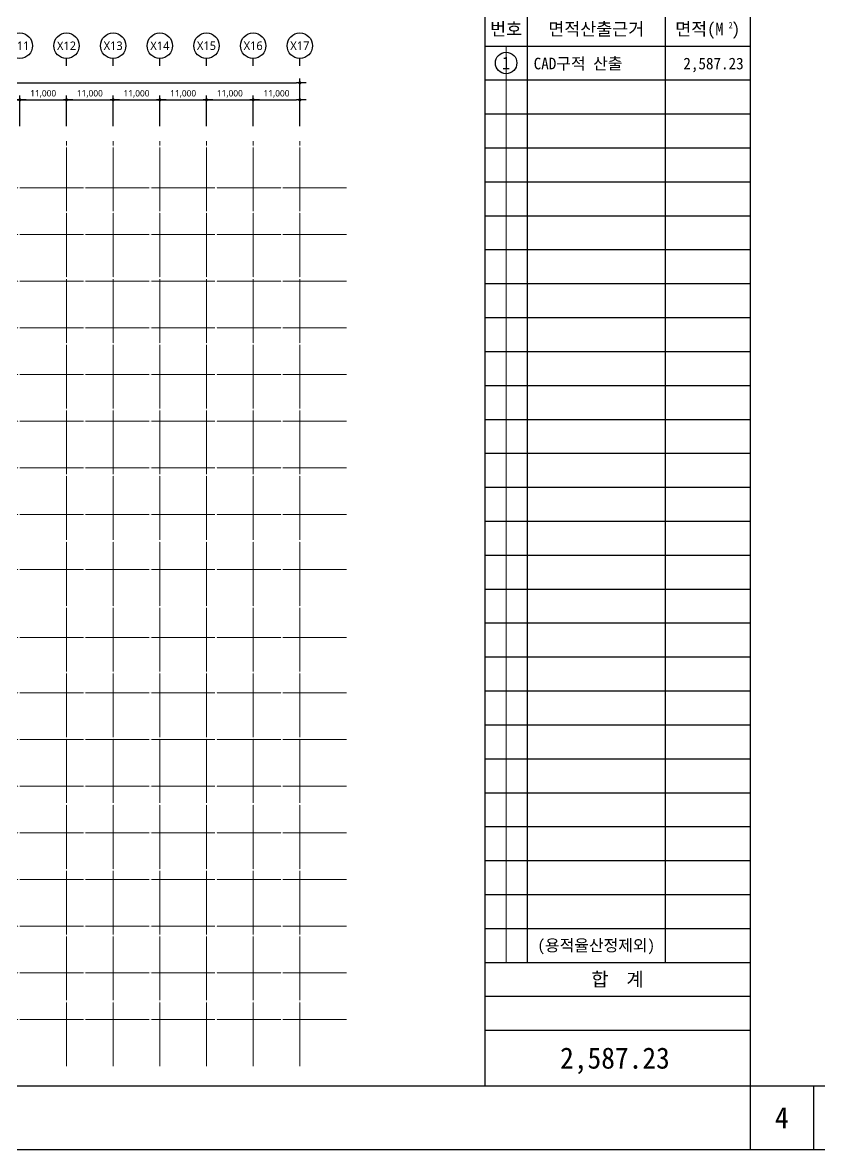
# Model space of a CAD drawing. Header units: millimetres. Extents: x 1877297 to 3504506, y 1389503 to 1925703.
# Drawn here: x 2905170 to 3093044, y 1389503 to 1655138 of the extents above; entities that cross this region are included whole.
import ezdxf
from ezdxf.enums import TextEntityAlignment as Align

# ---------------------------------------------------------------- set-up
doc = ezdxf.new("R2010")
doc.units = ezdxf.units.MM
doc.header["$LTSCALE"] = 5
doc.header["$MEASUREMENT"] = 0
doc.header["$PDSIZE"] = -10
doc.linetypes.add('CEN', pattern=[62, 60, -1, 0, -1])
doc.layers.get('0').update_dxf_attribs({"linetype": 'CONTINUOUS'})
doc.layers.get('Defpoints').update_dxf_attribs({"color": 153, "linetype": 'CONTINUOUS'})
for name, color, linetype, lineweight in [('A-AXIS-BUBL', 7, 'CONTINUOUS', 25), ('A-AXIS-LINE', 1, 'CEN', 15), ('A-DIMS', 7, 'CONTINUOUS', 25), ('A-MKXX-SYMB', 7, 'CONTINUOUS', 25), ('A-XXXX-TABL', 7, 'CONTINUOUS', 25), ('A-XXXX-TXT2', 3, 'CONTINUOUS', 25)]:
    doc.layers.add(name, color=color, linetype=linetype, lineweight=lineweight)
doc.layers.add('A-XXXX-NPLT', color=144, linetype='CONTINUOUS', lineweight=15, plot=False)
doc.styles.add('HY울릉도L', font='')
doc.styles.add('돋움', font='')
doc.styles.add('돋움체', font='')
doc.styles.add('맑은고딕', font='malgun.ttf')
doc.styles.get('HY울릉도L').set_extended_font_data('HYwulM')
doc.styles.get('돋움').set_extended_font_data('DotumChe')
doc.styles.get('돋움체').set_extended_font_data('DotumChe')
doc.dimstyles.new('CDIM', dxfattribs={"dimtxt": 3, "dimasz": 1.5, "dimexe": 2, "dimexo": 1, "dimgap": 1, "dimtad": 1, "dimdec": 0, "dimrnd": 0.5, "dimzin": 0, "dimdsep": 32, "dimlunit": 6, "dimtxsty": 'HY울릉도L', "dimblk1": '_CIDOT', "dimblk2": '_CIDOT', "dimsah": 1, "dimcen": 5.5, "dimclrd": 2, "dimclre": 2, "dimclrt": 7, "dimadec": 0, "dimazin": 0, "dimtfac": 1, "dimtdec": 0, "dimtix": 1, "dimtmove": 2, "dimatfit": 1, "dimldrblk": '_CIDOT', "dimfxl": 1, "dimtolj": 1, "dimtzin": 0, "dimlwd": -1, "dimarcsym": 0})

# ---------------------------------------------------------------- blocks, each defined once
blk = doc.blocks.new('면적산정틀')
at = {"layer": 'A-XXXX-NPLT'}
blk.add_line((2500, -8000), (2500, -224000), dxfattribs=at)
at = {"layer": 'A-XXXX-TABL'}
for p, q in [((-2500, 0), (-2500, -253100)), ((7500, 0), (7500, -224000)), ((40000, 0), (40000, -224000)), ((-2500, -8000), (60000, -8000)), ((-2500, -16000), (60000, -16000)), ((-2500, -24000), (60000, -24000)), ((-2500, -32000), (60000, -32000)), ((-2500, -40000), (60000, -40000)), ((-2500, -48000), (60000, -48000)), ((-2500, -56000), (60000, -56000)), ((-2500, -64000), (60000, -64000)), ((-2500, -72000), (60000, -72000)), ((-2500, -80000), (60000, -80000)), ((-2500, -88000), (60000, -88000)), ((-2500, -96000), (60000, -96000)), ((-2500, -104000), (60000, -104000)), ((-2500, -112000), (60000, -112000)), ((-2500, -120000), (60000, -120000)), ((-2500, -128000), (60000, -128000)), ((-2500, -136000), (60000, -136000)), ((-2500, -144000), (60000, -144000)), ((-2500, -152000), (60000, -152000)), ((-2500, -160000), (60000, -160000)), ((-2500, -168000), (60000, -168000)), ((-2500, -176000), (60000, -176000)), ((-2500, -184000), (60000, -184000)), ((-2500, -192000), (60000, -192000)), ((-2500, -200000), (60000, -200000)), ((-2500, -208000), (60000, -208000)), ((-2500, -216000), (60000, -216000))]:
    blk.add_line(p, q, dxfattribs=at)
at = {"layer": 'A-XXXX-TABL', "color": 2}
for p, q in [((-2500, -224000), (60000, -224000)), ((-2500, -232000), (60000, -232000)), ((-2500, -240000), (60000, -240000))]:
    blk.add_line(p, q, dxfattribs=at)
at = {"layer": 'A-XXXX-TXT2', "style": '돋움체'}
for s, height, p in [('번호', 3000, (2500, -4000)), ('면적산출근거', 3000, (23750, -4000)), ('면적(M )', 3000, (50000, -4000)), ('(용적율산정제외)', 2750, (23750, -220000)), ('합  계', 3250, (28750, -228000))]:
    blk.add_text(s, height=height, dxfattribs=at).set_placement(p, align=Align.MIDDLE_CENTER)
blk.add_text('2', height=1500, dxfattribs=at).set_placement((54948, -3856))
blk = doc.blocks.new('면적중심선')
at = {"layer": 'A-AXIS-LINE', "ltscale": 50}
for points in [[(797821, 1781471), (797821, 1999471)], [(808821, 1781471), (808821, 1999471)], [(819821, 1781471), (819821, 1999471)], [(830821, 1781471), (830821, 1999471)], [(841821, 1781471), (841821, 1999471)], [(852821, 1781471), (852821, 1999471)], [(863821, 1988471), (665821, 1988471)], [(863821, 1977471), (665821, 1977471)], [(863821, 1966471), (665821, 1966471)], [(863821, 1955471), (665821, 1955471)], [(863821, 1944471), (665821, 1944471)], [(863821, 1933471), (665821, 1933471)], [(863821, 1922471), (665821, 1922471)], [(863821, 1911471), (665821, 1911471)], [(863821, 1898471), (665821, 1898471)], [(863821, 1882471), (665821, 1882471)], [(863821, 1869471), (665821, 1869471)], [(863821, 1858471), (665821, 1858471)], [(863821, 1847471), (665821, 1847471)], [(863821, 1836471), (665821, 1836471)], [(863821, 1825471), (665821, 1825471)], [(863821, 1814471), (665821, 1814471)], [(863821, 1803471), (665821, 1803471)], [(863821, 1792471), (665821, 1792471)]]:
    blk.add_lwpolyline(points, dxfattribs=at)
blk = doc.blocks.new('_CIDOT')
at = {"color": 0, "linetype": 'ByBlock'}
blk.add_line((2, 0), (-1, 0), dxfattribs=at)
at = {"color": 0, "linetype": 'ByBlock', "const_width": 0.5}
blk.add_lwpolyline([(-0.25, 0, 1), (0.25, 0, 1)], format="xyb", close=True, dxfattribs=at)
blk = doc.blocks.new('*D31')
at = {"layer": 'A-DIMS', "lineweight": -2, "transparency": 16777216}
for p, q in [((225693, 255621), (225693, 262871)), ((236693, 255621), (236693, 262871))]:
    blk.add_line(p, q, dxfattribs=at)
at = {"layer": 'A-DIMS', "transparency": 16777216}
blk.add_line((226443, 261871), (235943, 261871), dxfattribs=at)
at = {"layer": 'Defpoints', "color": 0, "transparency": 16777216}
for p in [(236693, 261871), (225693, 255121), (236693, 255121)]:
    blk.add_point(p, dxfattribs=at)
at = {"layer": 'A-DIMS', "transparency": 16777216, "xscale": 750, "yscale": 750, "zscale": 750, "rotation": 180}
blk.add_blockref('_CIDOT', (225693, 261871), dxfattribs=at)
at = {"layer": 'A-DIMS', "transparency": 16777216, "xscale": 750, "yscale": 750, "zscale": 750}
blk.add_blockref('_CIDOT', (236693, 261871), dxfattribs=at)
at = {"layer": 'A-DIMS', "color": 3, "transparency": 16777216, "insert": (231193, 263275), "char_height": 1500, "attachment_point": 5, "style": '맑은고딕'}
blk.add_mtext('\\A1;11,000', dxfattribs=at)
blk = doc.blocks.new('*D32')
at = {"layer": 'A-DIMS', "lineweight": -2, "transparency": 16777216}
for p, q in [((236693, 255621), (236693, 262871)), ((247693, 255621), (247693, 262871))]:
    blk.add_line(p, q, dxfattribs=at)
at = {"layer": 'A-DIMS', "transparency": 16777216}
blk.add_line((237443, 261871), (246943, 261871), dxfattribs=at)
at = {"layer": 'Defpoints', "color": 0, "transparency": 16777216}
for p in [(247693, 261871), (236693, 255121), (247693, 255121)]:
    blk.add_point(p, dxfattribs=at)
at = {"layer": 'A-DIMS', "transparency": 16777216, "xscale": 750, "yscale": 750, "zscale": 750, "rotation": 180}
blk.add_blockref('_CIDOT', (236693, 261871), dxfattribs=at)
at = {"layer": 'A-DIMS', "transparency": 16777216, "xscale": 750, "yscale": 750, "zscale": 750}
blk.add_blockref('_CIDOT', (247693, 261871), dxfattribs=at)
at = {"layer": 'A-DIMS', "color": 3, "transparency": 16777216, "insert": (242193, 263275), "char_height": 1500, "attachment_point": 5, "style": '맑은고딕'}
blk.add_mtext('\\A1;11,000', dxfattribs=at)
blk = doc.blocks.new('*D33')
at = {"layer": 'A-DIMS', "lineweight": -2, "transparency": 16777216}
for p, q in [((247693, 255621), (247693, 262871)), ((258693, 255621), (258693, 262871))]:
    blk.add_line(p, q, dxfattribs=at)
at = {"layer": 'A-DIMS', "transparency": 16777216}
blk.add_line((248443, 261871), (257943, 261871), dxfattribs=at)
at = {"layer": 'Defpoints', "color": 0, "transparency": 16777216}
for p in [(258693, 261871), (247693, 255121), (258693, 255121)]:
    blk.add_point(p, dxfattribs=at)
at = {"layer": 'A-DIMS', "transparency": 16777216, "xscale": 750, "yscale": 750, "zscale": 750, "rotation": 180}
blk.add_blockref('_CIDOT', (247693, 261871), dxfattribs=at)
at = {"layer": 'A-DIMS', "transparency": 16777216, "xscale": 750, "yscale": 750, "zscale": 750}
blk.add_blockref('_CIDOT', (258693, 261871), dxfattribs=at)
at = {"layer": 'A-DIMS', "color": 3, "transparency": 16777216, "insert": (253193, 263275), "char_height": 1500, "attachment_point": 5, "style": '맑은고딕'}
blk.add_mtext('\\A1;11,000', dxfattribs=at)
blk = doc.blocks.new('*D34')
at = {"layer": 'A-DIMS', "lineweight": -2, "transparency": 16777216}
for p, q in [((258693, 255621), (258693, 262871)), ((269693, 255621), (269693, 262871))]:
    blk.add_line(p, q, dxfattribs=at)
at = {"layer": 'A-DIMS', "transparency": 16777216}
blk.add_line((259443, 261871), (268943, 261871), dxfattribs=at)
at = {"layer": 'Defpoints', "color": 0, "transparency": 16777216}
for p in [(269693, 261871), (258693, 255121), (269693, 255121)]:
    blk.add_point(p, dxfattribs=at)
at = {"layer": 'A-DIMS', "transparency": 16777216, "xscale": 750, "yscale": 750, "zscale": 750, "rotation": 180}
blk.add_blockref('_CIDOT', (258693, 261871), dxfattribs=at)
at = {"layer": 'A-DIMS', "transparency": 16777216, "xscale": 750, "yscale": 750, "zscale": 750}
blk.add_blockref('_CIDOT', (269693, 261871), dxfattribs=at)
at = {"layer": 'A-DIMS', "color": 3, "transparency": 16777216, "insert": (264193, 263275), "char_height": 1500, "attachment_point": 5, "style": '맑은고딕'}
blk.add_mtext('\\A1;11,000', dxfattribs=at)
blk = doc.blocks.new('*D35')
at = {"layer": 'A-DIMS', "lineweight": -2, "transparency": 16777216}
for p, q in [((269693, 255621), (269693, 262871)), ((280693, 255621), (280693, 262871))]:
    blk.add_line(p, q, dxfattribs=at)
at = {"layer": 'A-DIMS', "transparency": 16777216}
blk.add_line((270443, 261871), (279943, 261871), dxfattribs=at)
at = {"layer": 'Defpoints', "color": 0, "transparency": 16777216}
for p in [(280693, 261871), (269693, 255121), (280693, 255121)]:
    blk.add_point(p, dxfattribs=at)
at = {"layer": 'A-DIMS', "transparency": 16777216, "xscale": 750, "yscale": 750, "zscale": 750, "rotation": 180}
blk.add_blockref('_CIDOT', (269693, 261871), dxfattribs=at)
at = {"layer": 'A-DIMS', "transparency": 16777216, "xscale": 750, "yscale": 750, "zscale": 750}
blk.add_blockref('_CIDOT', (280693, 261871), dxfattribs=at)
at = {"layer": 'A-DIMS', "color": 3, "transparency": 16777216, "insert": (275193, 263275), "char_height": 1500, "attachment_point": 5, "style": '맑은고딕'}
blk.add_mtext('\\A1;11,000', dxfattribs=at)
blk = doc.blocks.new('*D36')
at = {"layer": 'A-DIMS', "lineweight": -2, "transparency": 16777216}
for p, q in [((280693, 255621), (280693, 262871)), ((291693, 255621), (291693, 262871))]:
    blk.add_line(p, q, dxfattribs=at)
at = {"layer": 'A-DIMS', "transparency": 16777216}
blk.add_line((281443, 261871), (290943, 261871), dxfattribs=at)
at = {"layer": 'Defpoints', "color": 0, "transparency": 16777216}
for p in [(291693, 261871), (280693, 255121), (291693, 255121)]:
    blk.add_point(p, dxfattribs=at)
at = {"layer": 'A-DIMS', "transparency": 16777216, "xscale": 750, "yscale": 750, "zscale": 750, "rotation": 180}
blk.add_blockref('_CIDOT', (280693, 261871), dxfattribs=at)
at = {"layer": 'A-DIMS', "transparency": 16777216, "xscale": 750, "yscale": 750, "zscale": 750}
blk.add_blockref('_CIDOT', (291693, 261871), dxfattribs=at)
at = {"layer": 'A-DIMS', "color": 3, "transparency": 16777216, "insert": (286193, 263275), "char_height": 1500, "attachment_point": 5, "style": '맑은고딕'}
blk.add_mtext('\\A1;11,000', dxfattribs=at)
blk = doc.blocks.new('*D37')
at = {"layer": 'A-DIMS', "lineweight": -2, "transparency": 16777216}
for p, q in [((126693, 255621), (126693, 266871)), ((302693, 255621), (302693, 266871))]:
    blk.add_line(p, q, dxfattribs=at)
at = {"layer": 'A-DIMS', "transparency": 16777216}
blk.add_line((127443, 265871), (301943, 265871), dxfattribs=at)
at = {"layer": 'Defpoints', "color": 0, "transparency": 16777216}
for p in [(302693, 265871), (126693, 255121), (302693, 255121)]:
    blk.add_point(p, dxfattribs=at)
at = {"layer": 'A-DIMS', "transparency": 16777216, "xscale": 750, "yscale": 750, "zscale": 750, "rotation": 180}
blk.add_blockref('_CIDOT', (126693, 265871), dxfattribs=at)
at = {"layer": 'A-DIMS', "transparency": 16777216, "xscale": 750, "yscale": 750, "zscale": 750}
blk.add_blockref('_CIDOT', (302693, 265871), dxfattribs=at)
at = {"layer": 'A-DIMS', "color": 3, "transparency": 16777216, "insert": (214693, 267275), "char_height": 1500, "attachment_point": 5, "style": '맑은고딕'}
blk.add_mtext('\\A1;176,000', dxfattribs=at)
blk = doc.blocks.new('*D38')
at = {"layer": 'A-DIMS', "lineweight": -2, "transparency": 16777216}
for p, q in [((291693, 255621), (291693, 262871)), ((302693, 255621), (302693, 262871))]:
    blk.add_line(p, q, dxfattribs=at)
at = {"layer": 'A-DIMS', "transparency": 16777216}
blk.add_line((292443, 261871), (301943, 261871), dxfattribs=at)
at = {"layer": 'Defpoints', "color": 0, "transparency": 16777216}
for p in [(302693, 261871), (291693, 255121), (302693, 255121)]:
    blk.add_point(p, dxfattribs=at)
at = {"layer": 'A-DIMS', "transparency": 16777216, "xscale": 750, "yscale": 750, "zscale": 750, "rotation": 180}
blk.add_blockref('_CIDOT', (291693, 261871), dxfattribs=at)
at = {"layer": 'A-DIMS', "transparency": 16777216, "xscale": 750, "yscale": 750, "zscale": 750}
blk.add_blockref('_CIDOT', (302693, 261871), dxfattribs=at)
at = {"layer": 'A-DIMS', "color": 3, "transparency": 16777216, "insert": (297193, 263275), "char_height": 1500, "attachment_point": 5, "style": '맑은고딕'}
blk.add_mtext('\\A1;11,000', dxfattribs=at)
blk = doc.blocks.new('DIM(210222)')
for p, q in [((247693, 269870.6), (247693, 271620.6)), ((258693, 269870.6), (258693, 271620.6)), ((269693, 269870.6), (269693, 271620.6)), ((280693, 269870.6), (280693, 271620.6)), ((291693, 269870.6), (291693, 271620.6)), ((302693, 269870.6), (302693, 271620.6))]:
    blk.add_line(p, q)
at = {"layer": 'A-AXIS-BUBL', "ltscale": 0.2}
for centre in [(236693, 274620.6), (247693, 274620.6), (258693, 274620.6), (269693, 274620.6), (280693, 274620.6), (291693, 274620.6), (302693, 274620.6)]:
    blk.add_circle(centre, 3000, dxfattribs=at)
at = {"layer": 'A-XXXX-TXT2', "ltscale": 0.2, "style": '맑은고딕'}
for s, p in [('X11', (236693, 274620.6)), ('X12', (247693, 274620.6)), ('X13', (258693, 274620.6)), ('X14', (269693, 274620.6)), ('X15', (280693, 274620.6)), ('X16', (291693, 274620.6)), ('X17', (302693, 274620.6))]:
    blk.add_text(s, height=2000, dxfattribs=at).set_placement(p, align=Align.MIDDLE)
at = {"layer": 'A-DIMS'}
for p1, p2, distance, picture, middle in [((126693, 255120.6), (302693, 255120.6), 10750, '*D37', (214693, 267275.5)), ((225693, 255120.6), (236693, 255120.6), 6750, '*D31', (231193, 263275.5)), ((236693, 255120.6), (247693, 255120.6), 6750, '*D32', (242193, 263275.5)), ((247693, 255120.6), (258693, 255120.6), 6750, '*D33', (253193, 263275.5)), ((258693, 255120.6), (269693, 255120.6), 6750, '*D34', (264193, 263275.5)), ((269693, 255120.6), (280693, 255120.6), 6750, '*D35', (275193, 263275.5)), ((280693, 255120.6), (291693, 255120.6), 6750, '*D36', (286193, 263275.5)), ((291693, 255120.6), (302693, 255120.6), 6750, '*D38', (297193, 263275.5))]:
    dim = blk.add_aligned_dim(p1=p1, p2=p2, distance=distance, dimstyle='CDIM', override={"dimscale": 500, "dimtxsty": '맑은고딕', "dimclrd": 256, "dimclre": 256, "dimclrt": 3}, dxfattribs=at)
    dim.commit()
    dim.dimension.update_dxf_attribs({"geometry": picture, "text_midpoint": middle})

msp = doc.modelspace()

# ---------------------------------------------------------------- linework, layer by layer
at = {"layer": 'A-MKXX-SYMB'}
msp.add_circle((3019172, 1645602.8), 2530.8, dxfattribs=at)
at = {"layer": 'A-XXXX-TABL'}
for p, q in [((3076672, 1925702.8), (3076672, 1389502.8)), ((2717297, 1404502.8), (3436047, 1404502.8)), ((3091672, 1404502.8), (3091672, 1389502.8)), ((2717297, 1389502.8), (3436047, 1389502.8))]:
    msp.add_line(p, q, dxfattribs=at)

# ---------------------------------------------------------------- block references
for name, p in [('면적산정틀', (3016672, 1657602.8)), ('DIM(210222)', (2667847, 1375052.8)), ('면적중심선', (2117719, -372297.1))]:
    msp.add_blockref(name, p)

# ---------------------------------------------------------------- texts
at = {"layer": 'A-XXXX-TXT2'}
for s, height, style, p in [('1', 3000, '돋움체', (3019172, 1645602.8)), ('2,587.23', 5000, '돋움체', (3044825, 1411052.8)), ('4', 5000, '돋움', (3084172, 1397002.8))]:
    msp.add_text(s, height=height, dxfattribs=dict(at, style=style)).set_placement(p, align=Align.MIDDLE_CENTER)
at = {"layer": 'A-XXXX-TXT2', "style": '돋움체'}
msp.add_text('CAD구적 산출', height=2750, dxfattribs=at).set_placement((3025672, 1644102.8))
msp.add_text('2,587.23', height=2750, dxfattribs=at).set_placement((3075172, 1644102.8), align=Align.RIGHT)

doc.saveas('drawing.dxf')
